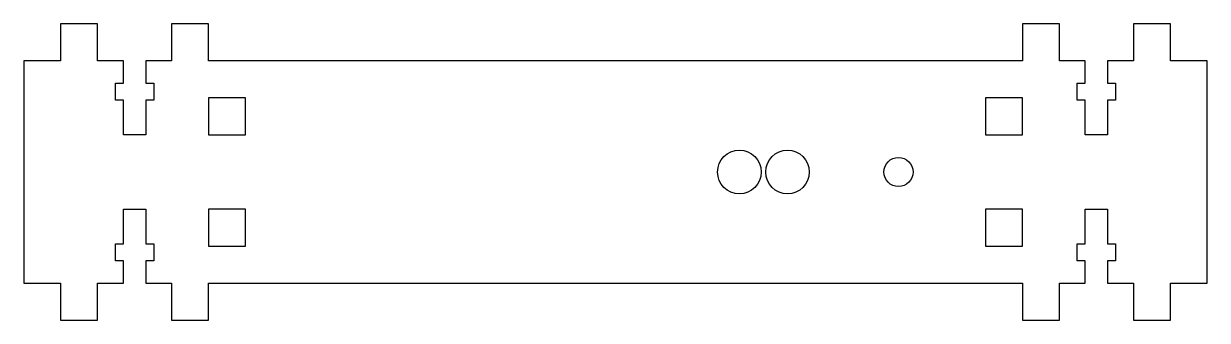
# Model space of a CAD drawing. Header units: millimetres. Extents: x -80 to 80, y -20 to 20.
import ezdxf

# ---------------------------------------------------------------- set-up
doc = ezdxf.new("R2010")
doc.units = ezdxf.units.MM

msp = doc.modelspace()

# ---------------------------------------------------------------- linework, layer by layer
at = {"color": 7, "linetype": 'Continuous', "lineweight": 25}
for p, q in [((-70, 20), (-75, 20)), ((-75, 20), (-75, 15)), ((-70, 15), (-70, 20)), ((-55, 20), (-60, 20)), ((-60, 20), (-60, 15)), ((-55, 15), (-55, 20)), ((60, 20), (55, 20)), ((55, 20), (55, 15)), ((60, 15), (60, 20)), ((75, 20), (70, 20)), ((70, 20), (70, 15)), ((75, 15), (75, 20)), ((-75, 15), (-80, 15)), ((-80, 15), (-80, -15)), ((-66.5, 15), (-70, 15)), ((-66.5, 12), (-66.5, 15)), ((-60, 15), (-63.5, 15)), ((-63.5, 15), (-63.5, 12)), ((55, 15), (-55, 15)), ((63.5, 15), (60, 15)), ((63.5, 12), (63.5, 15)), ((70, 15), (66.5, 15)), ((66.5, 15), (66.5, 12)), ((80, 15), (75, 15)), ((80, -15), (80, 15)), ((-67.6, 9.7), (-67.6, 12)), ((-67.6, 12), (-66.5, 12)), ((-63.5, 12), (-62.4, 12)), ((-62.4, 12), (-62.4, 9.7)), ((62.4, 9.7), (62.4, 12)), ((62.4, 12), (63.5, 12)), ((66.5, 12), (67.6, 12)), ((67.6, 12), (67.6, 9.7)), ((-66.5, 9.7), (-67.6, 9.7)), ((-66.5, 5), (-66.5, 9.7)), ((-62.4, 9.7), (-63.5, 9.7)), ((-63.5, 9.7), (-63.5, 5)), ((-55, 10), (-55, 5)), ((-50, 10), (-55, 10)), ((-50, 5), (-50, 10)), ((50, 10), (50, 5)), ((55, 10), (50, 10)), ((55, 5), (55, 10)), ((63.5, 9.7), (62.4, 9.7)), ((63.5, 5), (63.5, 9.7)), ((67.6, 9.7), (66.5, 9.7)), ((66.5, 9.7), (66.5, 5)), ((-63.5, 5), (-66.5, 5)), ((-55, 5), (-50, 5)), ((50, 5), (55, 5)), ((66.5, 5), (63.5, 5)), ((-66.5, -9.7), (-66.5, -5)), ((-66.5, -5), (-63.5, -5)), ((-63.5, -5), (-63.5, -9.7)), ((-50, -5), (-55, -5)), ((-55, -5), (-55, -10)), ((-50, -10), (-50, -5)), ((55, -5), (50, -5)), ((50, -5), (50, -10)), ((55, -10), (55, -5)), ((63.5, -9.7), (63.5, -5)), ((63.5, -5), (66.5, -5)), ((66.5, -5), (66.5, -9.7)), ((-67.6, -12), (-67.6, -9.7)), ((-67.6, -9.7), (-66.5, -9.7)), ((-63.5, -9.7), (-62.4, -9.7)), ((-62.4, -9.7), (-62.4, -12)), ((-55, -10), (-50, -10)), ((50, -10), (55, -10)), ((62.4, -12), (62.4, -9.7)), ((62.4, -9.7), (63.5, -9.7)), ((66.5, -9.7), (67.6, -9.7)), ((67.6, -9.7), (67.6, -12)), ((-66.5, -12), (-67.6, -12)), ((-66.5, -15), (-66.5, -12)), ((-62.4, -12), (-63.5, -12)), ((-63.5, -12), (-63.5, -15)), ((63.5, -12), (62.4, -12)), ((63.5, -15), (63.5, -12)), ((67.6, -12), (66.5, -12)), ((66.5, -12), (66.5, -15)), ((-80, -15), (-75, -15)), ((-75, -15), (-75, -20)), ((-70, -20), (-70, -15)), ((-70, -15), (-66.5, -15)), ((-63.5, -15), (-60, -15)), ((-60, -15), (-60, -20)), ((-55, -20), (-55, -15)), ((-55, -15), (55, -15)), ((55, -15), (55, -20)), ((60, -20), (60, -15)), ((60, -15), (63.5, -15)), ((66.5, -15), (70, -15)), ((70, -15), (70, -20)), ((75, -20), (75, -15)), ((75, -15), (80, -15)), ((-75, -20), (-70, -20)), ((-60, -20), (-55, -20)), ((55, -20), (60, -20)), ((70, -20), (75, -20))]:
    msp.add_line(p, q, dxfattribs=at)
for centre, radius in [((16.75, 0), 2.95), ((23.25, 0), 2.95), ((38.25, 0), 1.97)]:
    msp.add_circle(centre, radius, dxfattribs=at)

doc.saveas('drawing.dxf')
